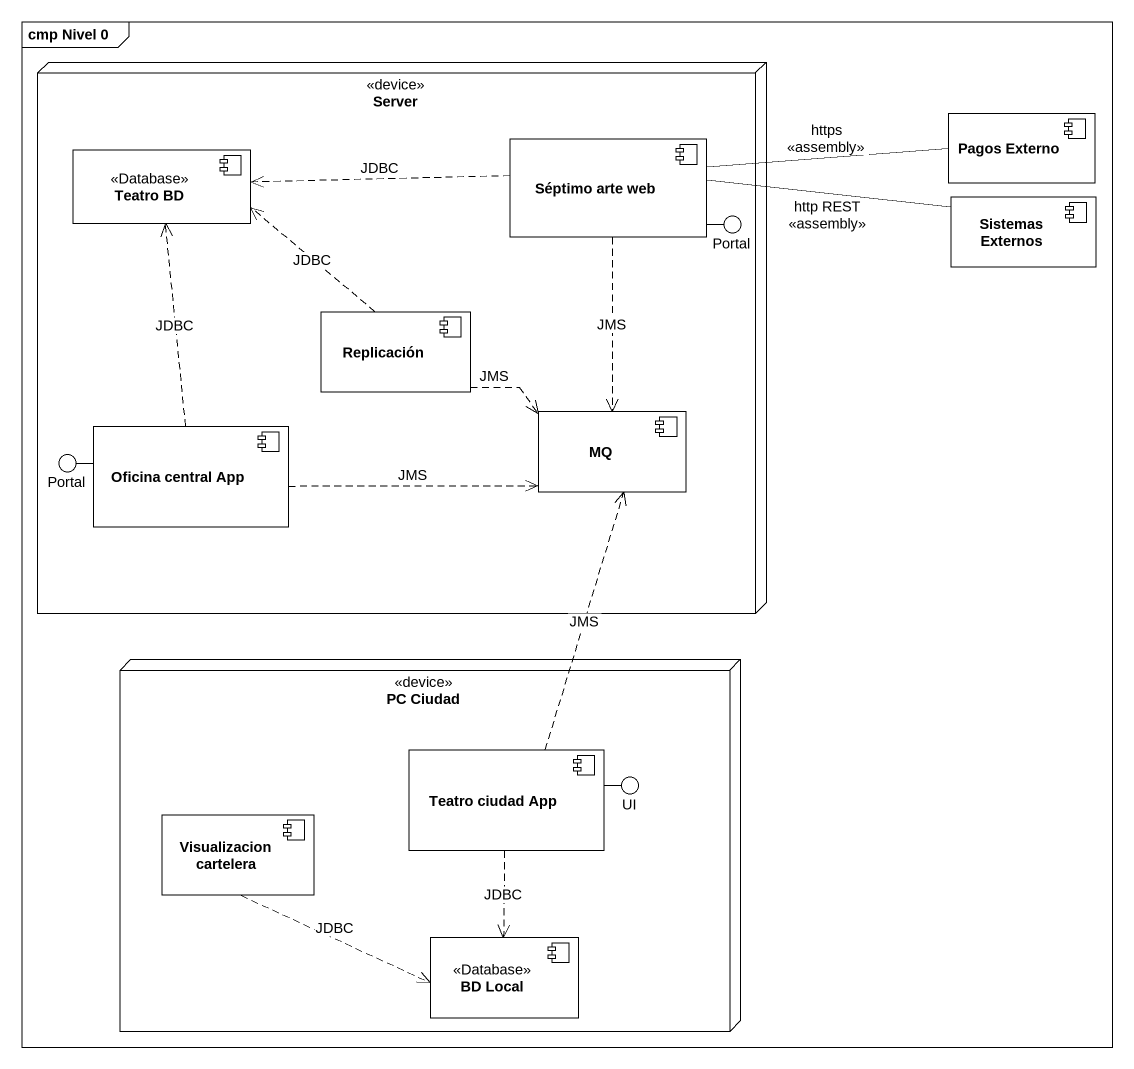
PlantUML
@startuml
mainframe cmp Nivel 0
node Server <<device>> {
  component "Teatro BD" as Teatro_BD <<Database>>
  component "Séptimo arte web" as Séptimo_arte_web
  component Replicación
  component "Oficina central App" as Oficina_central_App
  component MQ
}
component "Pagos Externo" as Pagos_Externo
() Portal
component "Sistemas Externos" as Sistemas_Externos
() "Portal" as Portal_2
node "PC Ciudad" as PC_Ciudad <<device>> {
  component "Teatro ciudad App" as Teatro_ciudad_App
  component "Visualizacion cartelera" as Visualizacion_cartelera
  component "BD Local" as BD_Local <<Database>>
}
() UI
Séptimo_arte_web -right- Portal
Oficina_central_App -left- Portal_2
Teatro_ciudad_App -right- UI
Séptimo_arte_web .left.> Teatro_BD : JDBC
Séptimo_arte_web -right- Pagos_Externo : https\n<<assembly>>
Séptimo_arte_web ..> MQ : JMS
Sistemas_Externos -left- Séptimo_arte_web : http REST\n<<assembly>>
Replicación .up.> Teatro_BD : JDBC
Replicación .right.> MQ : JMS
Oficina_central_App .up.> Teatro_BD : JDBC
Oficina_central_App .right.> MQ : JMS
Teatro_ciudad_App .up.> MQ : JMS
Teatro_ciudad_App ..> BD_Local : JDBC
Visualizacion_cartelera .right.> BD_Local : JDBC
@enduml
